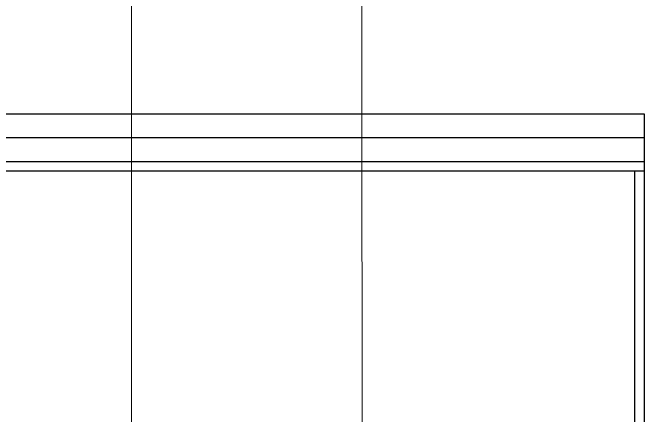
# Model space of a CAD drawing. Header units: millimetres. Extents: x 248233 to 259628, y -181361 to -174035.
# Drawn here: x 251254.8 to 251652, y -175402.2 to -175148.7 of the extents above; entities that cross this region are included whole.
import ezdxf

# ---------------------------------------------------------------- set-up
doc = ezdxf.new("R2010")
doc.units = ezdxf.units.MM
doc.header["$LTSCALE"] = 13
doc.layers.add('标注、文本', color=3, linetype='Continuous', lineweight=25)
doc.layers.add('铁心', color=3, linetype='Continuous', lineweight=0)
doc.layers.add('粗实线', color=4, linetype='Continuous')

msp = doc.modelspace()

# ---------------------------------------------------------------- linework, layer by layer
at = {"layer": '标注、文本', "color": 4, "lineweight": 30}
for p, q in [((251652.035, -177052.564), (251652.035, -175242.564)), ((251646.035, -177046.564), (251646.035, -175248.564))]:
    msp.add_line(p, q, dxfattribs=at)
at = {"layer": '粗实线', "lineweight": 30}
for p, q in [((251652.035, -175212.564), (250172.035, -175212.564)), ((251652.035, -175242.564), (251652.035, -175212.564)), ((251652.035, -175227.564), (250172.035, -175227.564)), ((251652.035, -175242.564), (250172.035, -175242.564)), ((251652.035, -175248.564), (250178.035, -175248.564))]:
    msp.add_line(p, q, dxfattribs=at)
at = {"layer": '铁心'}
for points in [[(251474.652, -175434.505), (251474.103, -174918.753)], [(251329.49, -175447.769), (251329.49, -175060.102), (251329.49, -175060.102)]]:
    msp.add_lwpolyline(points, dxfattribs=at)

doc.saveas('drawing.dxf')
